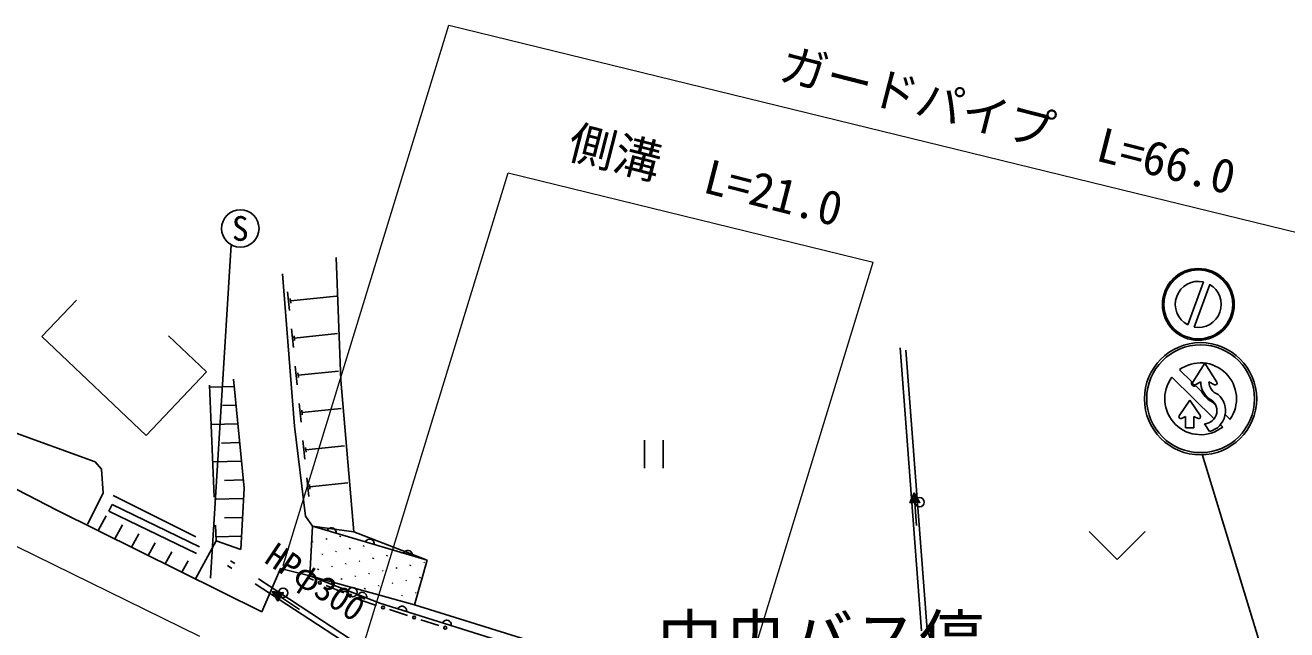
# Model space of a CAD drawing. Units: millimetres, scale not verified. Extents: x 40000 to 680000, y 20000 to 380000.
# Drawn here: x 111826 to 179271, y 297038 to 329359 of the extents above; entities that cross this region are included whole.
import ezdxf
from ezdxf.enums import TextEntityAlignment as Align

# ---------------------------------------------------------------- set-up
doc = ezdxf.new("R2010")
doc.units = ezdxf.units.MM
doc.header["$LTSCALE"] = 1000
doc.header["$PDMODE"] = 32
doc.header["$PDSIZE"] = 500
doc.linetypes.add('CHAIN', pattern=[18.5, 12, -1.5, 3.5, -1.5])
doc.linetypes.add('DASHED', pattern=[7.5, 6, -1.5])
for name, color, linetype, lineweight in [('M-BGD', 7, 'Continuous', 25), ('M-BGD-EXST', 7, 'Continuous', 25), ('M-BMK', 2, 'CHAIN', 13), ('M-STR-HTXT', 7, 'Continuous', 13), ('M-STR-STRC', 7, 'Continuous', 25)]:
    doc.layers.add(name, color=color, linetype=linetype, lineweight=lineweight)
doc.layers.add('M-BMK-HTXT', color=7, linetype='Continuous')
doc.styles.add('ＭＳ ゴシック', font='')
doc.styles.get('ＭＳ ゴシック').set_extended_font_data('MS Gothic')

msp = doc.modelspace()

# ---------------------------------------------------------------- linework, layer by layer
at = {"layer": 'M-BGD'}
for p, q in [((128446, 316939), (128690, 310376)), ((126221, 307915), (125575, 316067)), ((125958, 314114), (125856, 315109)), ((114563, 314663), (112715, 312709)), ((126019, 314497), (125993, 314746)), ((126006, 314622), (128466, 314875)), ((94762, 313106), (113519, 303430)), ((126163, 312125), (126060, 313119)), ((112715, 312709), (118300, 307424)), ((119485, 312754), (121521, 310828)), ((126224, 312508), (126198, 312757)), ((126211, 312632), (128522, 312870)), ((158594, 312109), (159749, 296979)), ((158904, 311988), (160044, 297043)), ((126367, 310135), (126265, 311130)), ((121521, 310828), (118300, 307424)), ((122956, 310440), (123527, 304615)), ((126428, 310518), (126403, 310767)), ((126415, 310643), (128578, 310865)), ((128690, 310376), (129402, 302272)), ((121683, 310008), (122996, 310039)), ((122379, 309024), (123093, 309041)), ((126572, 308146), (126469, 309140)), ((126633, 308529), (126607, 308777)), ((126620, 308653), (128722, 308869)), ((110952, 307683), (115565, 306018)), ((121769, 308009), (123191, 308043)), ((126816, 303106), (126221, 307915)), ((122311, 307022), (123289, 307045)), ((126776, 306156), (126674, 307151)), ((126824, 306664), (128899, 306877)), ((126837, 306539), (126812, 306788)), ((115565, 306018), (115896, 305624)), ((115896, 305624), (115999, 304346)), ((121854, 306010), (123387, 306047)), ((122474, 305025), (123485, 305049)), ((126981, 304167), (126878, 305161)), ((127029, 304674), (129077, 304885)), ((115999, 304346), (115162, 302690)), ((123527, 304615), (123352, 301329)), ((127042, 304550), (127016, 304798)), ((159121, 303819), (159346, 304361)), ((159271, 304181), (159295, 303831)), ((159301, 304253), (159330, 303834)), ((159331, 304325), (159365, 303836)), ((159346, 304361), (159644, 303856)), ((159366, 304328), (159400, 303839)), ((159406, 304260), (159435, 303841)), ((159446, 304193), (159470, 303844)), ((116298, 303376), (116472, 303736)), ((116472, 303736), (121149, 301472)), ((121940, 304012), (123497, 304049)), ((159644, 303856), (159121, 303819)), ((159151, 303892), (159156, 303822)), ((159181, 303964), (159190, 303824)), ((159211, 304036), (159225, 303827)), ((159241, 304108), (159260, 303829)), ((159467, 302615), (159383, 303837)), ((159485, 304125), (159505, 303846)), ((159525, 304058), (159540, 303848)), ((159565, 303991), (159575, 303851)), ((159605, 303923), (159609, 303853)), ((113519, 303430), (124475, 298001)), ((115717, 302341), (116150, 303130)), ((116298, 303376), (120974, 301112)), ((122482, 303024), (123444, 303047)), ((127189, 302580), (126816, 303106)), ((116614, 301896), (117027, 302650)), ((117511, 301452), (117904, 302169)), ((127189, 302580), (129402, 302272)), ((133307, 300758), (127189, 302580)), ((128005, 302399), (127969, 302347)), ((128048, 302439), (128005, 302399)), ((128111, 302472), (128048, 302439)), ((128167, 302487), (128111, 302472)), ((128230, 302489), (128167, 302487)), ((128307, 302466), (128230, 302489)), ((128359, 302430), (128307, 302466)), ((128398, 302387), (128359, 302430)), ((128432, 302324), (128398, 302387)), ((128446, 302268), (128432, 302324)), ((128448, 302205), (128446, 302268)), ((133307, 300758), (129402, 302272)), ((118407, 301007), (118781, 301688)), ((122035, 301789), (120937, 299754)), ((122025, 302013), (123390, 302046)), ((123352, 301329), (122035, 301789)), ((127181, 301721), (127209, 301763)), ((127916, 301868), (127944, 301909)), ((128652, 302014), (128680, 302055)), ((129902, 301497), (129929, 301539)), ((130044, 301792), (130008, 301740)), ((130087, 301831), (130044, 301792)), ((130150, 301865), (130087, 301831)), ((130206, 301879), (130150, 301865)), ((130269, 301881), (130206, 301879)), ((130346, 301859), (130269, 301881)), ((130398, 301822), (130346, 301859)), ((130437, 301779), (130398, 301822)), ((130471, 301717), (130437, 301779)), ((130485, 301661), (130471, 301717)), ((130487, 301597), (130485, 301661)), ((119304, 300563), (119658, 301207)), ((127695, 301059), (127722, 301100)), ((128430, 301205), (128458, 301247)), ((129166, 301351), (129194, 301393)), ((130416, 300835), (130443, 300876)), ((131151, 300981), (131179, 301022)), ((131887, 301127), (131915, 301168)), ((132084, 301185), (132047, 301133)), ((132127, 301224), (132084, 301185)), ((132189, 301258), (132127, 301224)), ((132245, 301272), (132189, 301258)), ((132309, 301274), (132245, 301272)), ((132385, 301251), (132309, 301274)), ((132437, 301215), (132385, 301251)), ((132476, 301172), (132437, 301215)), ((132510, 301110), (132476, 301172)), ((132525, 301053), (132510, 301110)), ((132527, 300990), (132525, 301053)), ((120201, 300119), (120534, 300727)), ((124475, 298001), (125480, 300312)), ((125480, 300312), (127040, 299930)), ((127473, 300250), (127501, 300292)), ((128209, 300396), (128236, 300438)), ((128944, 300542), (128972, 300584)), ((129680, 300689), (129708, 300730)), ((130929, 300172), (130957, 300214)), ((131665, 300318), (131693, 300360)), ((132401, 300464), (132428, 300506)), ((133136, 300610), (133164, 300652)), ((127010, 299792), (127243, 299693)), ((132642, 298367), (127040, 299930)), ((130788, 298458), (127040, 299930)), ((127785, 299702), (127745, 299654)), ((127831, 299738), (127785, 299702)), ((127896, 299766), (127831, 299738)), ((127954, 299776), (127896, 299766)), ((128017, 299772), (127954, 299776)), ((128091, 299743), (128017, 299772)), ((128140, 299703), (128091, 299743)), ((128175, 299656), (128140, 299703)), ((128204, 299592), (128175, 299656)), ((128213, 299534), (128204, 299592)), ((128210, 299471), (128213, 299534)), ((128723, 299734), (128750, 299775)), ((129458, 299880), (129486, 299921)), ((130194, 300026), (130222, 300068)), ((131443, 299509), (131471, 299551)), ((132179, 299656), (132207, 299697)), ((132915, 299802), (132942, 299843)), ((125031, 299086), (125613, 299013)), ((125322, 298576), (125031, 299086)), ((125051, 299052), (125458, 298780)), ((125070, 299081), (125477, 298809)), ((125089, 298984), (125438, 298751)), ((125128, 298916), (125419, 298722)), ((125148, 299072), (125497, 298838)), ((125167, 298848), (125399, 298693)), ((125225, 299062), (125516, 298867)), ((125303, 299052), (125536, 298896)), ((125613, 299013), (125322, 298576)), ((125381, 299042), (125555, 298925)), ((125458, 299032), (125575, 298955)), ((126486, 298114), (125468, 298794)), ((125536, 299023), (125594, 298984)), ((127919, 299404), (128853, 299006)), ((129073, 299070), (128576, 299124)), ((129541, 298922), (129978, 298679)), ((129659, 298966), (129618, 298918)), ((129705, 299002), (129659, 298966)), ((129770, 299030), (129705, 299002)), ((129827, 299040), (129770, 299030)), ((129891, 299037), (129827, 299040)), ((129965, 299007), (129891, 299037)), ((130014, 298967), (129965, 299007)), ((129972, 299217), (130000, 299259)), ((130049, 298921), (130014, 298967)), ((130077, 298856), (130049, 298921)), ((130087, 298798), (130077, 298856)), ((130084, 298735), (130087, 298798)), ((130708, 299363), (130736, 299405)), ((131957, 298847), (131985, 298888)), ((132693, 298993), (132721, 299035)), ((125205, 298780), (125380, 298664)), ((125244, 298712), (125361, 298634)), ((125283, 298644), (125341, 298605)), ((129529, 298718), (129763, 298618)), ((129763, 298618), (130605, 298344)), ((149867, 292481), (130788, 298458)), ((131304, 298116), (132269, 297802)), ((131779, 298211), (131742, 298160)), ((131822, 298250), (131779, 298211)), ((131885, 298282), (131822, 298250)), ((131942, 298296), (131885, 298282)), ((132005, 298297), (131942, 298296)), ((132081, 298273), (132005, 298297)), ((132133, 298236), (132081, 298273)), ((132171, 298193), (132133, 298236)), ((132204, 298130), (132171, 298193)), ((132218, 298073), (132204, 298130)), ((132642, 298367), (150023, 292978)), ((132219, 298010), (132218, 298073)), ((132968, 297575), (133933, 297261)), ((134164, 297464), (134127, 297412)), ((134207, 297502), (134164, 297464)), ((134270, 297535), (134207, 297502)), ((134327, 297549), (134270, 297535)), ((134390, 297550), (134327, 297549)), ((134466, 297526), (134390, 297550)), ((134517, 297489), (134466, 297526)), ((134556, 297445), (134517, 297489)), ((134589, 297383), (134556, 297445)), ((134603, 297326), (134589, 297383)), ((134604, 297263), (134603, 297326)), ((160044, 297043), (160664, 295353))]:
    msp.add_line(p, q, dxfattribs=at)
at = {"layer": 'M-BGD', "linetype": 'DASHED'}
for p, q in [((121679, 310123), (122035, 301789)), ((116534, 304222), (120952, 302013)), ((127189, 302580), (127040, 299930)), ((129151, 296221), (122641, 300473)), ((129315, 296472), (122805, 300724)), ((133307, 300758), (132642, 298367))]:
    msp.add_line(p, q, dxfattribs=at)
at = {"layer": 'M-BGD'}
for centre, radius in [((127581, 299548), 75), ((129322, 299043), 250), ((129191, 298862), 75), ((130955, 298230), 75), ((132619, 297689), 75), ((134283, 297147), 75)]:
    msp.add_circle(centre, radius, dxfattribs=at)
for p in [(159644, 303856), (125613, 299013)]:
    msp.add_point(p, dxfattribs=at)
at = {"layer": 'M-BGD-EXST'}
for p, q in [((121732, 299795), (122837, 317621)), ((144928, 307172), (144927, 305672)), ((145928, 307172), (145927, 305672)), ((168701, 302298), (170201, 300798)), ((170201, 300798), (171701, 302298))]:
    msp.add_line(p, q, dxfattribs=at)
msp.add_circle((123325, 318494), 1000, dxfattribs=at)
at = {"layer": 'M-BMK'}
msp.add_line((77142, 318232), (134270, 290265), dxfattribs=at)
at = {"layer": 'M-STR-HTXT'}
for p, q in [((125624, 300478), (134480, 329359)), ((134480, 329359), (189876, 315809)), ((129994, 296502), (137649, 321467)), ((137649, 321467), (157165, 316693)), ((149109, 290420), (157165, 316693))]:
    msp.add_line(p, q, dxfattribs=at)
at = {"layer": 'M-STR-STRC'}
for p, q in [((174811, 315632), (173978, 313341)), ((175149, 315501), (174320, 313224)), ((173539, 310944), (174194, 310299)), ((174248, 310272), (174889, 311294)), ((175530, 310272), (174889, 311294)), ((173134, 310549), (175392, 308324)), ((174376, 310137), (174671, 310302)), ((175402, 310137), (175107, 310302)), ((174409, 310087), (174735, 309765)), ((173522, 308474), (174086, 309312)), ((174650, 308473), (174086, 309312)), ((175302, 309207), (175475, 309037)), ((173644, 308334), (173861, 308442)), ((173861, 307842), (173861, 308442)), ((174311, 307842), (174311, 308442)), ((174527, 308334), (174311, 308442)), ((175977, 308542), (176236, 308287)), ((173861, 307842), (174311, 307842)), ((174873, 308051), (175142, 307632)), ((175721, 308000), (175847, 307876)), ((183420, 277968), (174747, 306423))]:
    msp.add_line(p, q, dxfattribs=at)
for centre, radius in [((174542, 314433), 1920), ((174542, 314433), 1843), ((174663, 309388), 3000), ((174663, 309388), 2880)]:
    msp.add_circle(centre, radius, dxfattribs=at)
for centre, radius, start, end in [((174542, 314433), 1229, 77.35488, 242.63222), ((174542, 314433), 1229, 259.57754, 60.40956), ((174663, 309388), 1920, 325.00832, 125.84034), ((174663, 309388), 1920, 142.78566, 308.063), ((174329, 310221), 156, 150.11569, 300.73298), ((174329, 310221), 96, 147.89191, 299.23685), ((175820, 310300), 1149, 179.87319, 232.33557), ((175820, 310300), 713, 179.87319, 251.90934), ((175449, 310221), 96, 240.75025, 32.09518), ((175820, 310300), 1209, 206.2259, 244.62277), ((174838, 308749), 1158, 285.24354, 48.90398), ((174838, 308749), 699, 272.88162, 66.36208), ((173601, 308420), 96, 146.07612, 296.5586), ((174570, 308420), 96, 243.4285, 33.91098)]:
    msp.add_arc(centre, radius, start, end, dxfattribs=at)

# ---------------------------------------------------------------- texts
at = {"layer": 'M-BGD-EXST', "style": 'ＭＳ ゴシック'}
msp.add_text('S', height=1320, rotation=359.994, dxfattribs=at).set_placement((123325, 318494), align=Align.MIDDLE_CENTER)
at = {"layer": 'M-BMK-HTXT', "style": 'ＭＳ ゴシック'}
msp.add_text('中央バス停', height=2566, rotation=359.994, dxfattribs=at).set_placement((145613, 294453), align=Align.BOTTOM_LEFT)
at = {"layer": 'M-STR-HTXT', "style": 'ＭＳ ゴシック'}
for s, height, rotation, p in [('ガードパイプ\u3000L=66.0', 1833, 345.649, (164002, 322851)), ('側溝\u3000L=21.0', 1833, 345.649, (147840, 319911)), ('HPφ300', 1320, 326.235, (126754, 298717))]:
    msp.add_text(s, height=height, rotation=rotation, dxfattribs=at).set_placement(p, align=Align.BOTTOM_CENTER)

doc.saveas('drawing.dxf')
